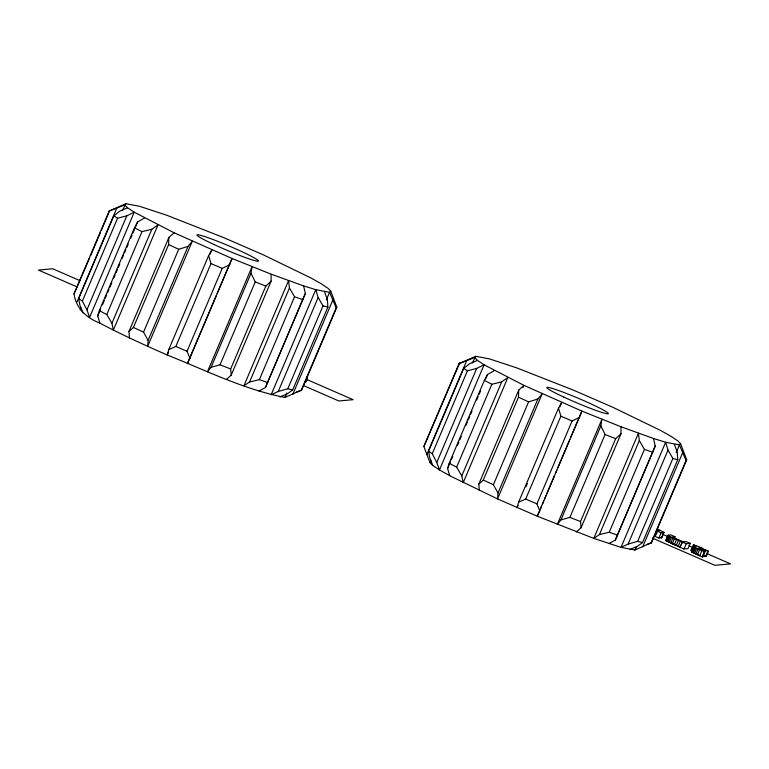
<?xml version="1.0" encoding="UTF-8"?>
<svg xmlns="http://www.w3.org/2000/svg" width="769" height="769" viewBox="0 0 769 769"><rect width="100%" height="100%" fill="white"/><g stroke="black" fill="none" stroke-linecap="round" stroke-linejoin="round"><path stroke-width="1.15" d="M226.499 379.309L231.209 375.166L271.111 281.166L271.13 274.187L232.046 258.49L174.102 232.786L134.239 212.206L127.567 207.784L124.751 204.91L109.188 211.033L74.016 293.902C76.112 308.542 86.628 317.924 99.874 323.134C121.858 334.746 144.495 345.021 167.248 355.018C205.881 370.35 243.946 389.547 284.963 397.429L301.659 390.085L336.832 307.206L330.718 291.076L327.902 288.202L321.231 283.78L310.974 277.984L263.161 254.779L223.423 237.496L166.94 215.32L139.718 206.332L125.885 203.689L109.188 211.033M576.375 531.908L581.085 527.755L620.987 433.754L620.996 426.776L581.912 411.088L523.968 385.375L484.105 364.794L477.443 360.373L474.617 357.498L459.064 363.622L423.882 446.501L429.996 462.63L432.812 465.505L439.483 469.926L449.75 475.723L497.553 498.927L537.291 516.21L593.774 538.387L621.006 547.374L634.829 550.027L651.526 542.683L686.698 459.804L680.594 443.675L677.768 440.8L671.097 436.379L660.84 430.582L613.037 407.378L573.299 390.085L516.806 367.918L489.584 358.931L475.761 356.278L459.064 363.622M129.48 337.918L128.932 331.526L133.422 327.469L168.603 244.59L168.844 237.525L174.102 232.786M479.347 490.507L478.808 484.124L483.288 480.058L518.469 397.179L518.71 390.114L523.968 385.375L523.045 387.566M148.129 340.407L147.686 346.338L192.308 241.206L188.03 246.397L148.129 340.407L143.543 332.15L133.422 327.469M497.995 492.996L497.553 498.927L542.174 393.795L537.896 398.996L497.995 492.996L493.41 484.739L483.288 480.058M251.011 273.274L252.049 266.699L207.428 371.831L211.11 367.274L251.011 273.274L255.231 281.915L265.834 286.078L271.111 281.166M600.877 425.863L601.925 419.288L557.294 524.42L560.976 519.873L600.877 425.863L605.097 434.504L615.7 438.666L620.987 433.754M210.014 254.27L211.869 249.887L208.649 255.548L168.747 349.559L167.248 355.018L168.642 351.731M559.88 406.859L561.735 402.475L558.515 408.147L518.614 502.147L517.114 507.607L518.046 505.416M99.874 323.134L97.73 315.944L99.307 310.676L134.488 227.797L137.632 221.943L144.505 218.002M449.75 475.723L447.596 468.532L449.173 463.265L484.355 380.395L487.498 374.532L494.371 370.591M216.243 295.729L187.425 363.622L232.046 258.49L217.175 293.537M539.146 511.837L537.291 516.21L581.912 411.088L570.761 437.369M258.98 391.017L265.449 387.499L305.351 293.498L303.601 285.885L271.13 274.187M608.846 543.606L615.315 540.098L655.217 446.097L653.477 438.474L620.996 426.776M89.656 257.865L74.016 293.902M90.598 255.654L100.441 232.449M101.383 230.239L109.823 210.35M76.91 302.14L116.811 208.139M82.946 312.916L79.889 305.168L78.669 298.651L113.841 215.772L119.791 211.167L127.567 207.784M82.37 301.112L117.551 218.233L126.818 215.829L134.239 212.206L89.617 317.337L86.916 309.83L82.37 301.112L78.669 298.651M80.13 310.032L81.053 307.84M122.425 210.379L125.885 203.689M86.916 309.83L126.818 215.829M97.73 315.944L100.547 309.311M102.431 304.88L104.305 300.458M105.247 298.247L106.651 294.931M107.593 292.72L108.996 289.404M109.938 287.193L111.813 282.761M113.697 278.34L115.1 275.023M116.042 272.812L117.446 269.496M118.388 267.285L119.791 263.969M122.146 258.432L123.549 255.116M124.491 252.905L125.895 249.589M126.837 247.378L128.25 244.061M130.595 238.525L131.999 235.208M132.941 232.997L134.344 229.681M135.286 227.47L137.632 221.943M106.785 314.54L141.967 231.661L151.82 229.268L157.962 224.952L113.341 330.084L111.918 323.268L106.785 314.54L99.307 310.676M111.918 323.268L151.82 229.268M128.932 331.526L168.844 237.525M143.543 332.15L178.725 249.271L188.03 246.397M168.747 349.559L175.822 346.473L211.004 263.594L208.649 255.548M190.02 358.623L187.04 351.26L222.222 268.381L229.921 264.623M211.11 367.274L220.049 364.794L255.231 281.915M231.209 375.166L230.662 368.957L265.834 286.078M249.56 382.001L289.461 287.991L288.538 280.666L243.908 385.788L249.56 382.001L259.374 379.646L267.756 382.549M259.374 379.646L294.556 296.767L289.461 287.991M265.449 387.499L305.351 293.498M330.718 291.076L329.584 292.297L315.761 289.653L271.13 394.785L278.263 391.479L318.164 297.468L315.761 289.653L303.601 285.885M278.263 391.479L287.808 388.768L322.99 305.889L318.164 297.468M286.818 393.046L284.963 397.429L286.097 396.208M326.325 299.968L329.584 292.297L336.197 307.888L301.025 390.767M279.906 396.948L287.51 393.757L292.691 389.97L327.863 307.091L327.411 299.756L324.528 291.816M292.835 394.266L332.737 300.266M307.571 377.127C300.871 389.047 310.022 378.281 306.773 376.589M459.689 362.939L423.882 446.501M426.785 454.729L466.687 360.728M432.812 465.505L429.756 457.766L428.535 451.249L463.717 368.37L469.657 363.756L477.443 360.373M432.245 453.7L467.417 370.831L476.684 368.418L484.105 364.794L439.483 469.926L436.782 462.429L432.245 453.7L428.535 451.249M429.996 462.63L430.928 460.439M472.291 362.978L475.761 356.278M436.782 462.429L476.684 368.418M447.596 468.532L450.413 461.9M451.355 459.689L452.768 456.373M457.459 445.309L458.862 441.992M459.804 439.781L461.217 436.465M465.908 425.401L467.321 422.085M468.254 419.874L469.667 416.558M470.599 414.347L472.012 411.031M476.703 399.967L478.116 396.65M479.049 394.439L480.462 391.123M485.624 378.954L487.498 374.532M456.661 467.129L491.833 384.26L501.696 381.857L507.828 377.541L463.207 482.672L461.794 475.857L456.661 467.129L449.173 463.265M461.794 475.857L501.696 381.857M478.808 484.124L518.71 390.114M493.41 484.739L528.591 401.86L537.896 398.996M525.948 486.796L527.342 483.518M518.614 502.147L525.688 499.062L560.87 416.183L558.515 408.147M539.886 511.222L536.906 503.849L572.088 420.97L579.788 417.221M540.078 509.645L541.472 506.358M542.405 504.166L543.798 500.888M544.731 498.696L546.125 495.409M547.047 493.217L554.487 475.694M555.42 473.502L556.814 470.224M557.746 468.033L569.829 439.56M560.976 519.873L569.925 517.383L605.097 434.504M581.085 527.755L580.528 521.545L615.7 438.666M599.426 534.59L639.337 440.589L638.405 433.255L593.774 538.387L599.426 534.59L609.24 532.235L617.622 535.137M609.24 532.235L644.422 449.356L639.337 440.589M615.315 540.098L655.217 446.097M680.594 443.675L679.45 444.895L665.627 442.242L621.006 547.374L628.129 544.067L668.03 450.067L665.627 442.242L653.477 438.474M628.129 544.067L637.674 541.357L672.856 458.478L668.03 450.067M636.223 546.74L634.829 550.027L635.963 548.806M676.201 452.557L679.45 444.895L686.073 460.477L650.891 543.356M629.773 549.537L637.376 546.355L642.557 542.558L677.729 459.689L677.278 452.345L674.403 444.415M642.701 546.855L682.603 452.854M657.168 529.235L659.619 530.658L656.947 530.985L654.717 536.243L658.879 538.05L661.744 537.723L663.897 532.273L657.514 529.034M658.187 529.706L655.957 534.964L654.938 534.484M658.879 538.05L661.109 532.802L663.974 532.475M661.523 537.819L663.897 532.273M681.18 545.038L682.516 541.885L679.834 547.182L665.743 540.492L668.213 535.137L670.847 534.897L675.009 536.714L674.125 538.819M665.867 540.713L667.973 535.234M666.31 541.049L668.54 535.791L668.098 535.455M667.04 541.482L669.27 536.224L668.54 535.791M668.03 541.991L670.26 536.743L669.27 536.224M669.251 542.587L671.481 537.329L670.26 536.743M670.664 543.241L672.894 537.983L671.481 537.329M672.212 543.923L674.442 538.665L672.894 537.983M674.269 544.808L676.509 539.55L682.516 541.885M676.211 545.586L678.441 540.328M678.162 546.346L680.392 541.088M683.997 548.999L686.227 543.741L690.293 543.375L688.063 548.633L683.997 548.999L679.834 547.182M692.85 551.017L690.975 550.2L693.773 544.885L701.914 547.826L700.751 547.932L708.412 551.267L706.182 556.525L703.424 555.622M691.985 549.095L693.773 544.885M708.412 551.267L700.184 547.98L697.839 548.23L705 551.575L702.76 556.833L702.145 556.891L691.408 551.892L693.561 546.451L696.012 546.163L693.205 544.942M691.408 551.892L693.763 546.375M691.783 552.171L694.013 546.913L693.561 546.451M692.427 552.546L694.657 547.288L694.013 546.913M693.34 553.017L695.57 547.759L694.657 547.288M694.474 553.565L696.704 548.307L695.57 547.759M695.839 554.189L698.069 548.931L696.704 548.307M699.29 550.085L700.184 547.98M697.425 554.891L699.655 549.633L698.069 548.931M699.684 555.862L701.914 550.604L705 551.575M702.145 556.891L704.385 551.633M704.75 551.469L702.76 556.833M705.615 556.573L707.845 551.325M336.197 307.888L336.832 307.206M686.073 460.477L686.698 459.804M296.209 392.152L301.659 390.085M647.171 544.337L651.526 542.683M696.012 553.411L699.05 555.285M675.009 536.714L672.308 537.031L683.093 541.837L686.131 541.559L690.293 543.375M690.975 550.2L691.542 550.143M322.99 305.889L327.863 307.091M672.856 458.478L677.729 459.689M287.808 388.768L292.691 389.97M637.674 541.357L642.557 542.558M294.556 296.767L302.938 299.67M644.422 449.356L652.804 452.268M677.345 545.74L679.988 546.749M220.049 364.794L230.662 368.957M569.925 517.383L580.528 521.545M675.567 545.019L671.51 543.231M211.004 263.594L222.222 268.381M560.87 416.183L572.088 420.97M674.442 538.665L676.509 539.55M175.822 346.473L187.04 351.26M525.688 499.062L536.906 503.849M699.655 549.633L701.914 550.604M656.947 530.985L661.109 532.802M682.065 541.924L686.227 543.741M662.436 534.215L667.934 536.608M688.803 545.702L692.1 547.134M707.48 553.843L730.55 563.888L714.862 565.311L652.247 538.031M80.216 280.762L52.705 268.775L38.45 270.063L76.967 286.847M306.889 379.54L353.106 399.678L338.85 400.976L303.64 385.634M703.991 555.574L706.182 556.525M518.469 397.179L528.591 401.86M168.603 244.59L178.725 249.271M484.355 380.395L491.833 384.26M134.488 227.797L141.967 231.661M463.717 368.37L467.417 370.831M113.841 215.772L117.551 218.233M661.292 537.223L661.744 537.723M563.956 397.15L557.285 393.959A33.394 2.384 23 0 1 565.273 393.007A33.394 2.384 23 0 1 608.356 413.616A33.394 2.384 23 0 1 563.956 397.15M214.08 244.552L207.419 241.37A33.394 2.384 23 0 1 215.397 240.418A33.394 2.384 23 0 1 258.48 261.027A33.394 2.384 23 0 1 214.08 244.552"/></g></svg>
